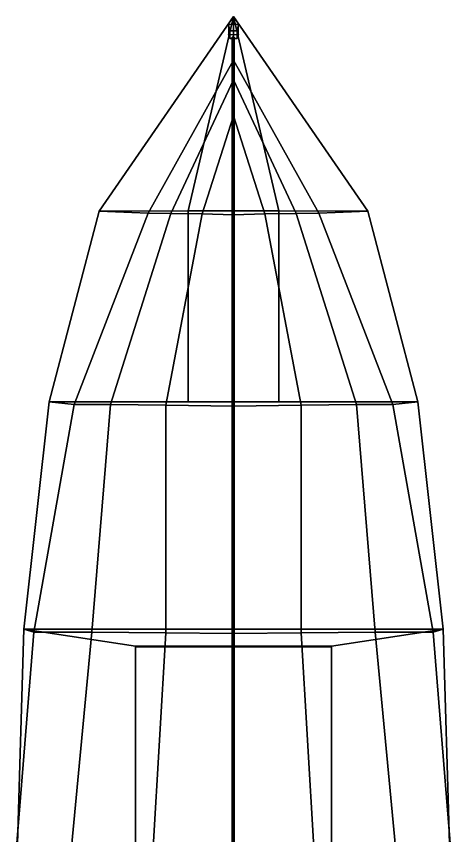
# Model space of a CAD drawing. Header units: millimetres. Extents: x -4.3 to 1.7, y -10.2 to 19.1.
# Drawn here: x -1.73 to 1.73, y 2.68 to 9.21 of the extents above; entities that cross this region are included whole.
import ezdxf

# ---------------------------------------------------------------- set-up
doc = ezdxf.new("R2010")
doc.units = ezdxf.units.MM

msp = doc.modelspace()

# ---------------------------------------------------------------- linework, layer by layer
for points in [[(0, 9.205, 0.8685), (0, 9.204, 0.8085), (-1.07, 7.6541, 0.8255), (-0.36, 7.6546, 0.8555)], [(0, 7.6546, 0.8555), (0, 9.205, 0.8685), (0, 9.205, 0.8685), (-0.36, 7.6546, 0.8555)], [(0.36, 7.6546, 0.8555), (1.07, 7.6541, 0.8255), (0, 9.204, 0.8085), (0, 9.205, 0.8685)], [(0, 9.205, 0.8685), (0, 7.6546, 0.8555), (0.36, 7.6546, 0.8555), (0, 9.205, 0.8685)], [(-1.07, 7.6541, 0.8255), (0, 9.204, 0.8085), (0, 8.8569, 0.4045), (-0.68, 7.6366, -0.1743)], [(0.03, 9.09, 2.68), (0.04, 9.14, 0.86), (-0.04, 9.14, 0.86), (-0.03, 9.09, 2.68)], [(-0.03, 9.09, 2.68), (-0.04, 9.14, 0.86), (-0.04, 9.06, 0.86), (-0.03, 9.03, 2.68)], [(0, 9.204, 0.8085), (1.07, 7.6541, 0.8255), (0.68, 7.6366, -0.1743), (0, 8.8569, 0.4045)], [(0.04, 9.06, 0.86), (0.04, 9.14, 0.86), (0.03, 9.09, 2.68), (0.03, 9.03, 2.68)], [(0.03, 9.03, 2.68), (0.03, 9.09, 2.68), (-0.03, 9.09, 2.68), (-0.03, 9.03, 2.68)], [(-0.03, 9.03, 2.68), (-0.04, 9.06, 0.86), (0.04, 9.06, 0.86), (0.03, 9.03, 2.68)], [(-0.01, -1.37, 3.69), (0.005, -1.37, 3.7), (0.005, 9.04, 2.6187), (-0.01, 9.04, 2.61)], [(0.005, -1.37, 3.68), (-0.01, -1.37, 3.69), (-0.01, 9.04, 2.61), (0.005, 9.04, 2.6013)], [(0.005, -1.37, 3.7), (0.005, -1.37, 3.68), (0.005, 9.04, 2.6013), (0.005, 9.04, 2.6187)], [(-0.68, 7.6366, -0.1743), (0, 8.8569, 0.4045), (0, 8.6996, -0.0129), (-0.5, 7.6349, -0.2743)], [(0, 8.8569, 0.4045), (0.68, 7.6366, -0.1743), (0.5, 7.6349, -0.2743), (0, 8.6996, -0.0129)], [(-0.5, 7.6349, -0.2743), (0, 8.6996, -0.0129), (0, 8.413, -0.3879), (-0.25, 7.6303, -0.5343)], [(0, 8.6996, -0.0129), (0.5, 7.6349, -0.2743), (0.25, 7.6303, -0.5343), (0, 8.413, -0.3879)], [(-0.25, 7.6303, -0.5343), (0, 8.413, -0.3879), (0, 7.997, -0.7307), (0, 7.624, -0.8942)], [(0, 8.413, -0.3879), (0.25, 7.6303, -0.5343), (0, 7.624, -0.8942), (0, 7.997, -0.7307)], [(-0.36, 7.6546, 0.8555), (-1.07, 7.6541, 0.8255), (-1.47, 6.1338, 0.8221), (-0.36, 6.1338, 0.8221)], [(-1.47, 6.1338, 0.8221), (-1.07, 7.6541, 0.8255), (-0.68, 7.6366, -0.1743), (-1.27, 6.1134, -0.3478)], [(0, 6.1338, 0.8221), (0, 7.6546, 0.8555), (-0.36, 7.6546, 0.8555), (-0.36, 6.1338, 0.8221)], [(0, 7.6546, 0.8555), (0, 6.1338, 0.8221), (0.36, 6.1338, 0.8221), (0.36, 7.6546, 0.8555)], [(0.36, 6.1338, 0.8221), (1.47, 6.1338, 0.8221), (1.07, 7.6541, 0.8255), (0.36, 7.6546, 0.8555)], [(1.07, 7.6541, 0.8255), (1.47, 6.1338, 0.8221), (1.27, 6.1134, -0.3478), (0.68, 7.6366, -0.1743)], [(-1.27, 6.1134, -0.3478), (-0.68, 7.6366, -0.1743), (-0.5, 7.6349, -0.2743), (-0.98, 6.1113, -0.4678)], [(-0.98, 6.1113, -0.4678), (-0.5, 7.6349, -0.2743), (-0.25, 7.6303, -0.5343), (-0.54, 6.1064, -0.7477)], [(-0.54, 6.1064, -0.7477), (-0.25, 7.6303, -0.5343), (0, 7.624, -0.8942), (0, 6.0985, -1.1976)], [(0.25, 7.6303, -0.5343), (0.54, 6.1064, -0.7477), (0, 6.0985, -1.1976), (0, 7.624, -0.8942)], [(0.5, 7.6349, -0.2743), (0.98, 6.1113, -0.4678), (0.54, 6.1064, -0.7477), (0.25, 7.6303, -0.5343)], [(0.68, 7.6366, -0.1743), (1.27, 6.1134, -0.3478), (0.98, 6.1113, -0.4678), (0.5, 7.6349, -0.2743)], [(-1.67, 4.3228, 0.7837), (-1.47, 6.1338, 0.8221), (-1.27, 6.1134, -0.3478), (-1.59, 4.2991, -0.5761)], [(1.67, 4.3228, 0.7837), (1.47, 6.1338, 0.8221), (-1.47, 6.1338, 0.8221), (-1.67, 4.3228, 0.7837)], [(-1.59, 4.2991, -0.5761), (-1.27, 6.1134, -0.3478), (-0.98, 6.1113, -0.4678), (-1.13, 4.2966, -0.7161)], [(-1.13, 4.2966, -0.7161), (-0.98, 6.1113, -0.4678), (-0.54, 6.1064, -0.7477), (-0.54, 4.2925, -0.9561)], [(-0.54, 4.2925, -0.9561), (-0.54, 6.1064, -0.7477), (0, 6.0985, -1.1976), (0, 4.2876, -1.236)], [(0.54, 6.1064, -0.7477), (0.54, 4.2925, -0.9561), (0, 4.2876, -1.236), (0, 6.0985, -1.1976)], [(0.98, 6.1113, -0.4678), (1.13, 4.2966, -0.7161), (0.54, 4.2925, -0.9561), (0.54, 6.1064, -0.7477)], [(1.27, 6.1134, -0.3478), (1.59, 4.2991, -0.5761), (1.13, 4.2966, -0.7161), (0.98, 6.1113, -0.4678)], [(1.47, 6.1338, 0.8221), (1.67, 4.3228, 0.7837), (1.59, 4.2991, -0.5761), (1.27, 6.1134, -0.3478)], [(-1.72, 2.6117, 0.7335), (-1.67, 4.3228, 0.7837), (-1.59, 4.2991, -0.5761), (-1.73, 2.5855, -0.7663)], [(-0.78, 4.1872, 0.7797), (-1.67, 4.3228, 0.7837), (-1.72, 2.6117, 0.7335), (-0.78, 2.6117, 0.7335)], [(1.67, 4.3228, 0.7837), (-1.67, 4.3228, 0.7837), (-0.78, 4.1872, 0.7797), (0.78, 4.1872, 0.7797)], [(1.67, 4.3228, 0.7837), (0.78, 4.1872, 0.7797), (0.78, 2.6117, 0.7335), (1.72, 2.6117, 0.7335)], [(1.67, 4.3228, 0.7837), (1.72, 2.6117, 0.7335), (1.73, 2.5855, -0.7663), (1.59, 4.2991, -0.5761)], [(-1.73, 2.5855, -0.7663), (-1.59, 4.2991, -0.5761), (-1.13, 4.2966, -0.7161), (-1.29, 2.5843, -0.8363)], [(-1.29, 2.5843, -0.8363), (-1.13, 4.2966, -0.7161), (-0.54, 4.2925, -0.9561), (-0.64, 2.5808, -1.0362)], [(-0.64, 2.5808, -1.0362), (-0.54, 4.2925, -0.9561), (0, 4.2876, -1.236), (0, 2.5766, -1.2762)], [(0.54, 4.2925, -0.9561), (0.64, 2.5808, -1.0362), (0, 2.5766, -1.2762), (0, 4.2876, -1.236)], [(1.13, 4.2966, -0.7161), (1.29, 2.5843, -0.8363), (0.64, 2.5808, -1.0362), (0.54, 4.2925, -0.9561)], [(1.59, 4.2991, -0.5761), (1.73, 2.5855, -0.7663), (1.29, 2.5843, -0.8363), (1.13, 4.2966, -0.7161)], [(0.78, 4.18, 0.88), (0.78, 4.1872, 0.7797), (-0.78, 4.1872, 0.7797), (-0.78, 4.18, 0.88)], [(-0.78, 4.18, 0.88), (-0.78, 4.1872, 0.7797), (-0.78, 2.6117, 0.7335), (-0.78, 1.21, 0.88)], [(0.78, 1.21, 0.88), (0.78, 4.18, 0.88), (-0.78, 4.18, 0.88), (-0.78, 1.21, 0.88)], [(0.78, 2.6117, 0.7335), (0.78, 4.1872, 0.7797), (0.78, 4.18, 0.88), (0.78, 1.21, 0.88)]]:
    msp.add_3dface(points)

doc.saveas('drawing.dxf')
